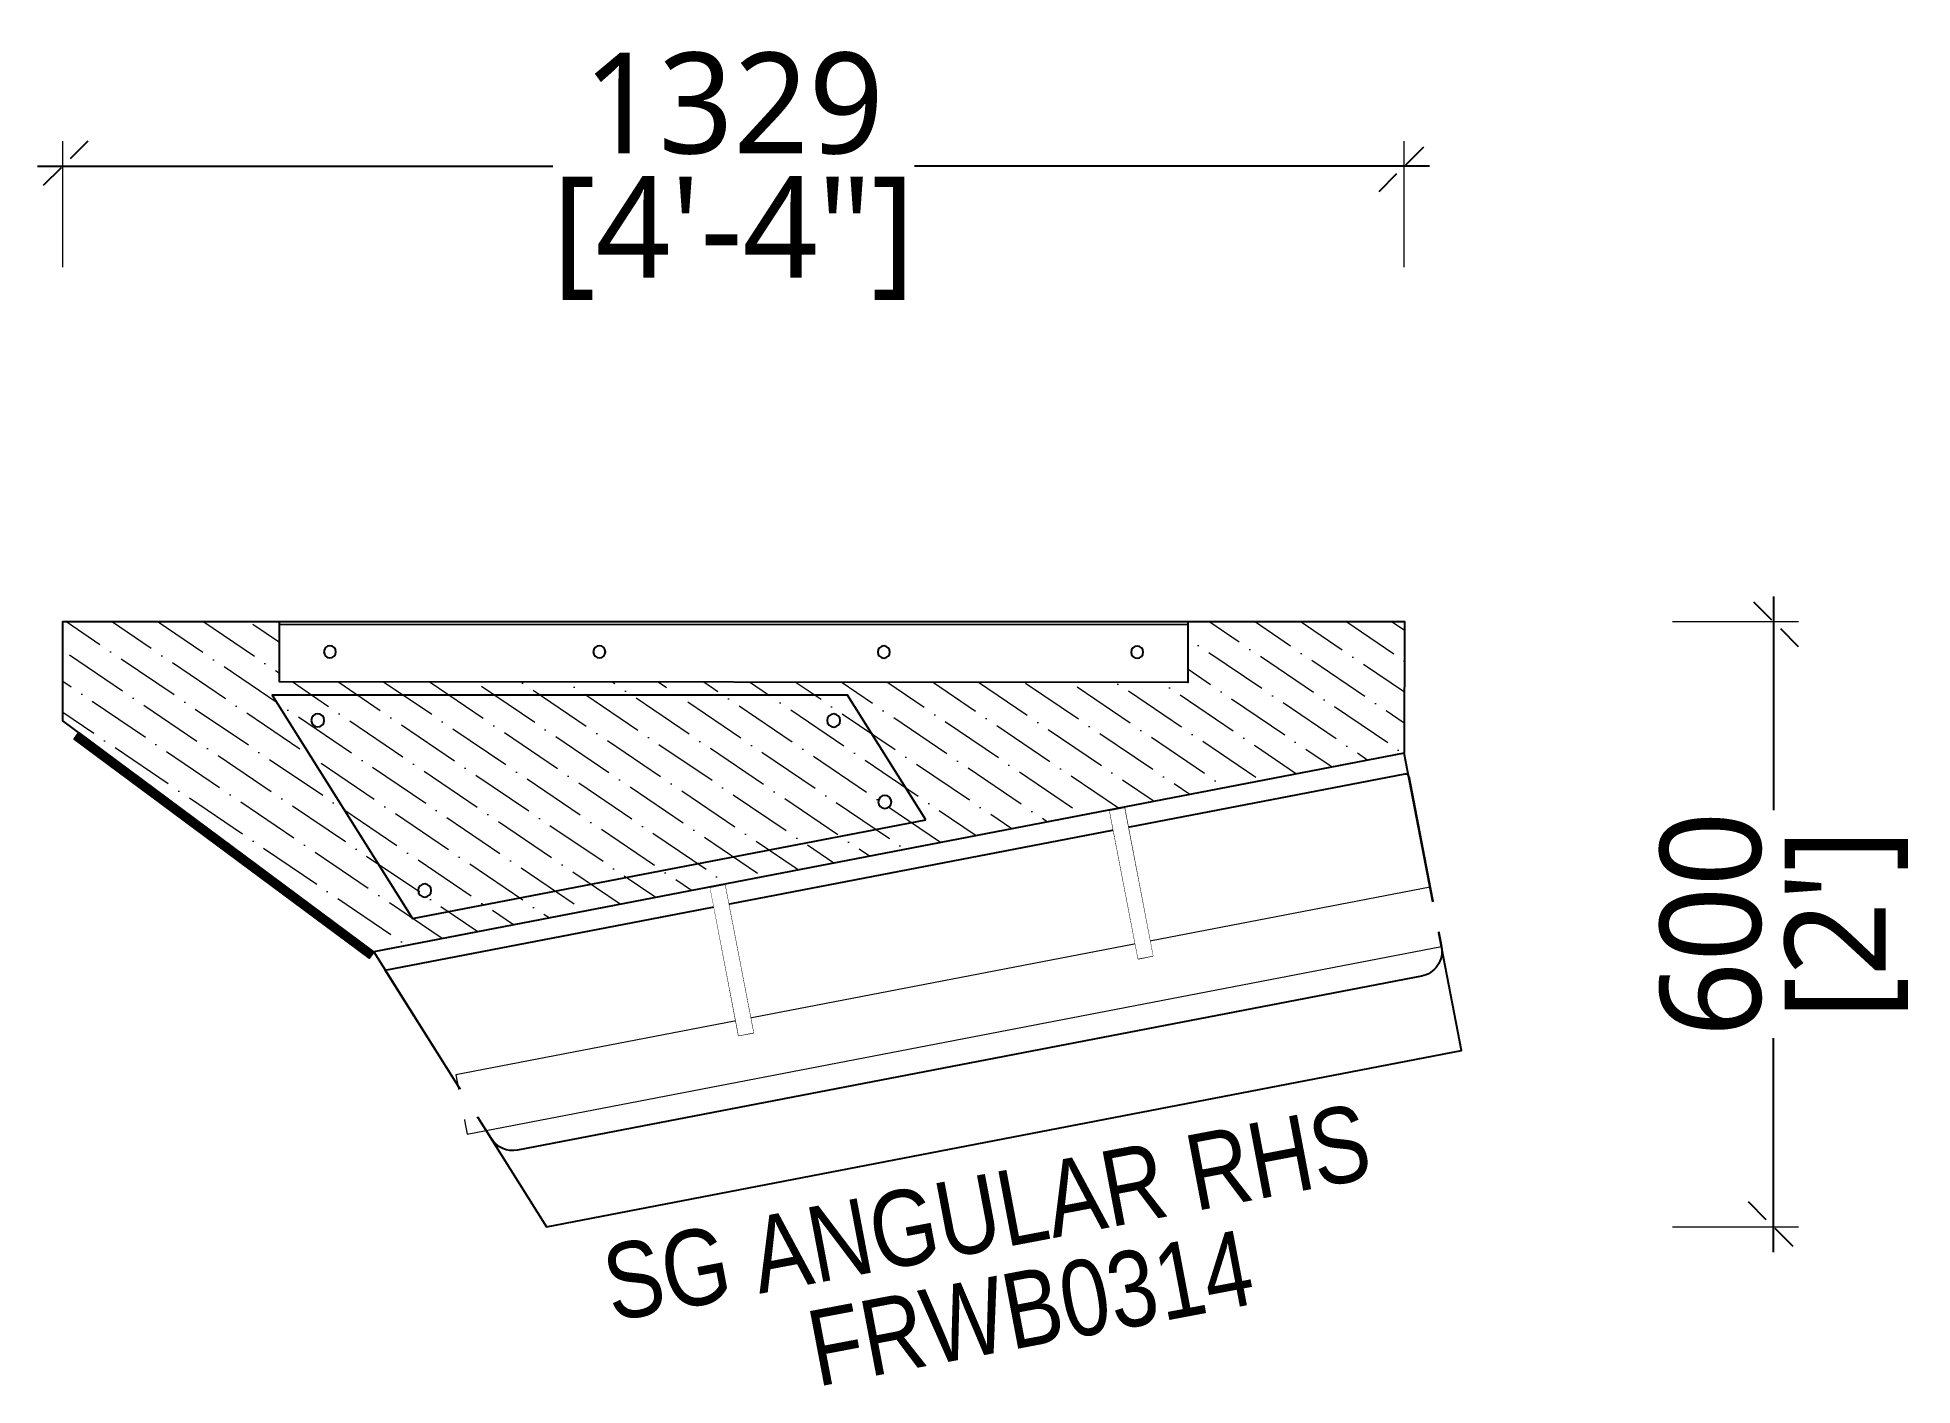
# Model space of a CAD drawing. Header units: millimetres. Extents: x 393 to 2251, y 386 to 1722.
import ezdxf

# ---------------------------------------------------------------- set-up
doc = ezdxf.new("R2010")
doc.units = ezdxf.units.MM
doc.set_wipeout_variables(frame=1)
doc.linetypes.add('DASHED', pattern=[0.75, 0.5, -0.25])
for name, color, linetype in [('dISPLAY UNIT', 5, 'Continuous'), ('Display unti', 24, 'Continuous'), ('Glass(extra clear)', 151, 'Continuous'), ('Mirror', 4, 'Continuous'), ('MS', 14, 'Continuous'), ('Plywood (Common)', 22, 'Continuous'), ('Re-cloud', 2, 'Continuous'), ('SS', 191, 'Continuous')]:
    doc.layers.add(name, color=color, linetype=linetype)
for name, color, linetype, lineweight in [('HATCH', 252, 'Continuous', 5), ('Reference lines', 252, 'Continuous', 0), ('Text', 250, 'Continuous', 13)]:
    doc.layers.add(name, color=color, linetype=linetype, lineweight=lineweight)
doc.styles.add('arial', font='ARIALN.TTF', dxfattribs={"height": 300})
doc.styles.add('WOT-PLAN', font='segoeuil.ttf', dxfattribs={"height": 100})
doc.dimstyles.new('WOT - 100', dxfattribs={"dimtxt": 100, "dimasz": 50, "dimexe": 25, "dimexo": 25, "dimgap": 10, "dimtad": 0, "dimdec": 0, "dimzin": 0, "dimdsep": 46, "dimtxsty": 'WOT-PLAN', "dimblk": 'OBLIQUE', "dimcen": 0.09, "dimdle": 25, "dimclrd": 151, "dimclre": 151, "dimclrt": 7, "dimadec": 0, "dimazin": 0, "dimtfac": 1, "dimtdec": 0, "dimtofl": 0, "dimtmove": 0, "dimatfit": 3, "dimldrblk": 'OPEN30', "dimfxl": 100, "dimfxlon": 1, "dimtolj": 1, "dimtzin": 0, "dimlwd": -1, "dimlwe": 5, "dimarcsym": 0})

# ---------------------------------------------------------------- blocks, each defined once
blk = doc.blocks.new('Wall unit plan')
at = {"layer": 'HATCH'}
h = blk.add_hatch(dxfattribs=at)
h.set_pattern_fill('ANSI36', color=256, scale=8)
h.set_pattern_definition([(45, (274900.72, -26744.083), (13.4703842, 49.3914087), [63.5, -12.7, 0, -12.7])])
h.paths.add_polyline_path([(56561.1, 10636.4), (56542.6, 10732.8), (56331.7, 10692.2), (56343, 10633.5), (55459.4, 10462.9), (55448, 10522.1), (55237.1, 10481.5), (55261.9, 10353.4), (56301.8, 10353.4)])
at = {"layer": 'HATCH', "ltscale": 0.5}
h = blk.add_hatch(dxfattribs=at)
h.set_pattern_fill('ANSI31', color=256, angle=81.4323)
h.set_pattern_definition([(126.43234987, (72286.56887, 79393.85085), (-0.10056982723, -0.07423415555), [])])
h.paths.add_polyline_path([(56301.8, 10353.4), (56547.7, 10621.8), (56553.5, 10616.2), (56307.6, 10347.9)])
at = {"layer": 'HATCH'}
h = blk.add_hatch(color=256, dxfattribs=at)
h.dxf.hatch_style = 1
h.paths.add_polyline_path([(55246.9, 10173.4), (56260, 10173.4), (56260, 10203.4), (55246.9, 10203.4)])
h.paths.add_polyline_path([(55544.4, 10353.4), (55559.4, 10353.4), (55559.4, 10203.4), (55544.4, 10203.4)])
h.paths.add_polyline_path([(55947.5, 10353.4), (55962.5, 10353.4), (55962.5, 10203.4), (55947.5, 10203.4)])
at = {"layer": 'Display unti', "color": 251}
blk.add_lwpolyline([(55739.9, 10378.4), (55792.7, 10514.1), (56352.7, 10622.2), (56257.9, 10378.4), (55739.9, 10378.4)], dxfattribs=at)
at = {"layer": 'Display unti', "color": 24}
blk.add_lwpolyline([(56301.8, 10353.4), (56185.1, 10053.4), (55261.9, 10053.4), (55261.9, 10353.4), (56301.8, 10353.4)], dxfattribs=at)
at = {"layer": 'Display unti', "color": 251}
for centre in [(56313, 10589), (55811, 10492.2), (55776.5, 10403.4), (56240.8, 10403.4)]:
    blk.add_circle(centre, 6.49, dxfattribs=at)
at = {"layer": 'Glass(extra clear)', "color": 4}
blk.add_lwpolyline([(56294, 10333.4), (55264.9, 10333.4, 0.414214), (55261.9, 10330.4), (55261.9, 10158.4, 0.414214), (55286.9, 10133.4), (56199.1, 10133.4, 0.309288), (56222.4, 10149.3)], format="xyb", close=True, dxfattribs=at)
at = {"layer": 'Mirror'}
blk.add_lwpolyline([(56301.8, 10353.4), (56547.7, 10621.8), (56553.5, 10616.2), (56307.6, 10347.9), (56301.8, 10353.4)], dxfattribs=at)
at = {"layer": 'MS', "color": 251}
blk.add_lwpolyline([(55448, 10521.9), (55459.4, 10462.9), (56343, 10633.5), (56331.7, 10692.4), (55448, 10521.9)], dxfattribs=at)
at = {"layer": 'MS'}
blk.add_lwpolyline([(55448.6, 10518.9), (56332.2, 10689.4)], dxfattribs=at)
at = {"layer": 'MS', "color": 251}
for centre in [(56288.3, 10653.4), (56026.1, 10602.9), (55749.3, 10549.4), (55502.8, 10501.9)]:
    blk.add_circle(centre, 6, dxfattribs=at)
at = {"layer": 'Reference lines', "color": 20}
blk.add_lwpolyline([(55261.9, 10158.4), (55261.9, 10218.4), (56245, 10218.4), (56245, 10158.4), (55261.9, 10158.4)], dxfattribs=at)
blk.add_wipeout([(55246.9, 10173.4), (56260, 10173.4), (56260, 10203.4), (55246.9, 10203.4)]).dxf.layer = 'SS'
at = {"layer": 'HATCH'}
for points in [[(55544.4, 10353.4), (55559.4, 10353.4), (55559.4, 10203.4), (55544.4, 10203.4)], [(55947.5, 10353.4), (55962.5, 10353.4), (55962.5, 10203.4), (55947.5, 10203.4)]]:
    blk.add_lwpolyline(points, close=True, dxfattribs=at)
for points in [[(55544.4, 10353.4), (55559.4, 10353.4), (55559.4, 10203.4), (55544.4, 10203.4)], [(55947.5, 10353.4), (55962.5, 10353.4), (55962.5, 10203.4), (55947.5, 10203.4)]]:
    blk.add_wipeout(points).dxf.layer = 'SS'
at = {"layer": 'dISPLAY UNIT'}
blk.add_lwpolyline([(56301.8, 10353.4), (56561.1, 10636.4), (56542.6, 10732.8), (55237.1, 10481.5), (55261.9, 10353.4), (56301.8, 10353.4)], dxfattribs=at)
blk = doc.blocks.new('A$Cdff3d80d')
at = {"layer": 'Re-cloud', "xscale": -1, "rotation": 280.8963873714227}
blk.add_blockref('Wall unit plan', (661.5, -56619.3), dxfattribs=at)
at = {"layer": 'Text', "color": 0, "char_height": 75.058, "width": 1223.572, "attachment_point": 9, "rotation": 280.7449, "style": 'arial'}
for s, insert in [('{\\C251;\\c6710371;SG ANGULAR RHS}', (-39, -367.7)), ('{\\C251;\\c6710371;FRWB0314}', (-164, -251.5))]:
    blk.add_mtext(s, dxfattribs=dict(at, insert=insert))
blk = doc.blocks.new('_Oblique')
at = {"color": 0, "linetype": 'ByBlock', "lineweight": -2}
blk.add_line((-0.5, -0.5), (0.5, 0.5), dxfattribs=at)
blk = doc.blocks.new('*D9')
at = {"color": 151, "lineweight": 5, "ltscale": 30, "transparency": 16777216}
for p, q in [((418.1, 1494.1), (418.1, 1619.1)), ((1747.5, 1494.1), (1747.5, 1619.1))]:
    blk.add_line(p, q, dxfattribs=at)
at = {"color": 151, "ltscale": 30, "transparency": 16777216}
for p, q in [((393.1, 1594.1), (903.7, 1594.1)), ((1772.5, 1594.1), (1262, 1594.1))]:
    blk.add_line(p, q, dxfattribs=at)
at = {"layer": 'Defpoints', "color": 0, "linetype": 'DASHED', "ltscale": 30, "transparency": 16777216}
for p in [(1747.5, 1594.1), (418.1, 1093.8), (1747.5, 1093.2)]:
    blk.add_point(p, dxfattribs=at)
at = {"color": 151, "linetype": 'DASHED', "ltscale": 30, "transparency": 16777216, "xscale": 50, "yscale": 50, "zscale": 50, "rotation": 180}
blk.add_blockref('_Oblique', (418.1, 1594.1), dxfattribs=at)
at = {"color": 151, "linetype": 'DASHED', "ltscale": 30, "transparency": 16777216, "xscale": 50, "yscale": 50, "zscale": 50}
blk.add_blockref('_Oblique', (1747.5, 1594.1), dxfattribs=at)
at = {"color": 7, "linetype": 'DASHED', "lineweight": -2, "ltscale": 30, "transparency": 16777216, "char_height": 100, "attachment_point": 5, "style": 'WOT-PLAN'}
for s, insert in [('\\A1;1329', (1082.8, 1656.1)), ('\\A1;[4\'-4"]', (1082.8, 1522.7))]:
    blk.add_mtext(s, dxfattribs=dict(at, insert=insert))
blk = doc.blocks.new('_Open30')
at = {"color": 0, "linetype": 'ByBlock', "lineweight": -2}
for p, q in [((-1, 0.268), (0, 0)), ((0, 0), (-1, -0.268)), ((0, 0), (-1, 0))]:
    blk.add_line(p, q, dxfattribs=at)
blk = doc.blocks.new('*D10')
at = {"color": 151, "ltscale": 30, "transparency": 16777216}
for p, q in [((2113.2, 1168), (2113.2, 956)), ((2113.2, 518.4), (2113.2, 730.4))]:
    blk.add_line(p, q, dxfattribs=at)
at = {"color": 151, "lineweight": 5, "ltscale": 30, "transparency": 16777216}
for p, q in [((2013.2, 1143), (2138.2, 1143)), ((2013.2, 543.4), (2138.2, 543.4))]:
    blk.add_line(p, q, dxfattribs=at)
at = {"layer": 'Defpoints', "color": 0, "linetype": 'DASHED', "ltscale": 30, "transparency": 16777216}
for p in [(897.8, 1143), (2113.2, 1143), (897.5, 543.4)]:
    blk.add_point(p, dxfattribs=at)
at = {"color": 151, "linetype": 'DASHED', "ltscale": 30, "transparency": 16777216, "xscale": 50, "yscale": 50, "zscale": 50}
for p, rotation in [((2113.2, 1143), 90), ((2113.2, 543.4), 270)]:
    blk.add_blockref('_Oblique', p, dxfattribs=dict(at, rotation=rotation))
at = {"color": 7, "linetype": 'DASHED', "lineweight": -2, "ltscale": 30, "transparency": 16777216, "char_height": 100, "attachment_point": 5, "rotation": 90, "style": 'WOT-PLAN'}
for s, insert in [('\\A1;600', (2051.5, 843.2)), ("\\A1;[2']", (2185.5, 843.2))]:
    blk.add_mtext(s, dxfattribs=dict(at, insert=insert))

msp = doc.modelspace()

# ---------------------------------------------------------------- block references
at = {"layer": 'Plywood (Common)', "rotation": 90}
msp.add_blockref('A$Cdff3d80d', (1350.9, 630.6), dxfattribs=at)

# ---------------------------------------------------------------- next in the draw order: dimensions: what is measured, and where the dimension line sits
at = {"linetype": 'DASHED', "lineweight": -2, "ltscale": 30}
dim = msp.add_linear_dim(base=(1747.5, 1594.1), p1=(418.1, 1093.8), p2=(1747.5, 1093.2), dimstyle='WOT - 100', override={"dimpost": '\\X', "dimblk1": 'Oblique', "dimblk2": 'Oblique', "dimtmove": 1, "dimatfit": 2}, dxfattribs=at)
dim.commit()
dim.dimension.update_dxf_attribs({"geometry": '*D9', "text_midpoint": (1082.8, 1594.1)})
dim = msp.add_linear_dim(base=(2113.2, 1143), p1=(897.5, 543.4), p2=(897.8, 1143), angle=90, dimstyle='WOT - 100', override={"dimpost": '\\X', "dimblk1": 'Oblique', "dimblk2": 'Oblique', "dimtmove": 1, "dimatfit": 2}, dxfattribs=at)
dim.commit()
dim.dimension.update_dxf_attribs({"geometry": '*D10', "text_midpoint": (2113.2, 843.2)})

doc.saveas('drawing.dxf')
